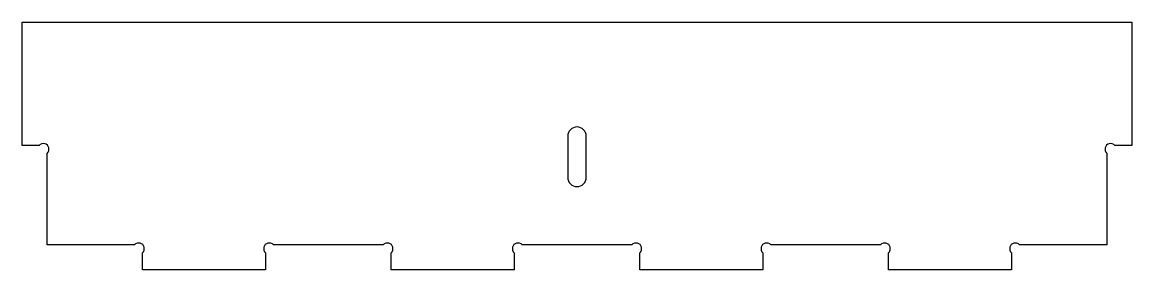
# Model space of a CAD drawing. Header units: millimetres. Extents: x 0 to 268, y 0 to 60.
import ezdxf

# ---------------------------------------------------------------- set-up
doc = ezdxf.new("R2010")
doc.units = ezdxf.units.MM

msp = doc.modelspace()

# ---------------------------------------------------------------- linework, layer by layer
at = {"color": 7}
for points in [[(6, 28.0957, 1.074264), (4.0957, 30), (0, 30), (0, 59.7335), (267.7335, 59.7335), (267.7335, 30), (263.6378, 30, 1.074264), (261.7335, 28.0957), (261.7335, 6), (240.6378, 6, 1.074264), (238.7335, 4.0957), (238.7335, 0), (209, 0), (209, 4.0957, 1.074264), (207.0957, 6), (180.6378, 6, 1.074264), (178.7335, 4.0957), (178.7335, 0), (149, 0), (149, 4.0957, 1.074264), (147.0957, 6), (120.6378, 6, 1.074264), (118.7335, 4.0957), (118.7335, 0), (89, 0), (89, 4.0957, 1.074264), (87.0957, 6), (60.6378, 6, 1.074264), (58.7335, 4.0957), (58.7335, 0), (29, 0), (29, 4.0957, 1.074264), (27.0957, 6), (6, 6)], [(136.1168, 22.3111), (136.1168, 32.2111, 1), (131.6168, 32.2111), (131.6168, 22.3111, 1)]]:
    msp.add_lwpolyline(points, format="xyb", close=True, dxfattribs=at)

doc.saveas('drawing.dxf')
